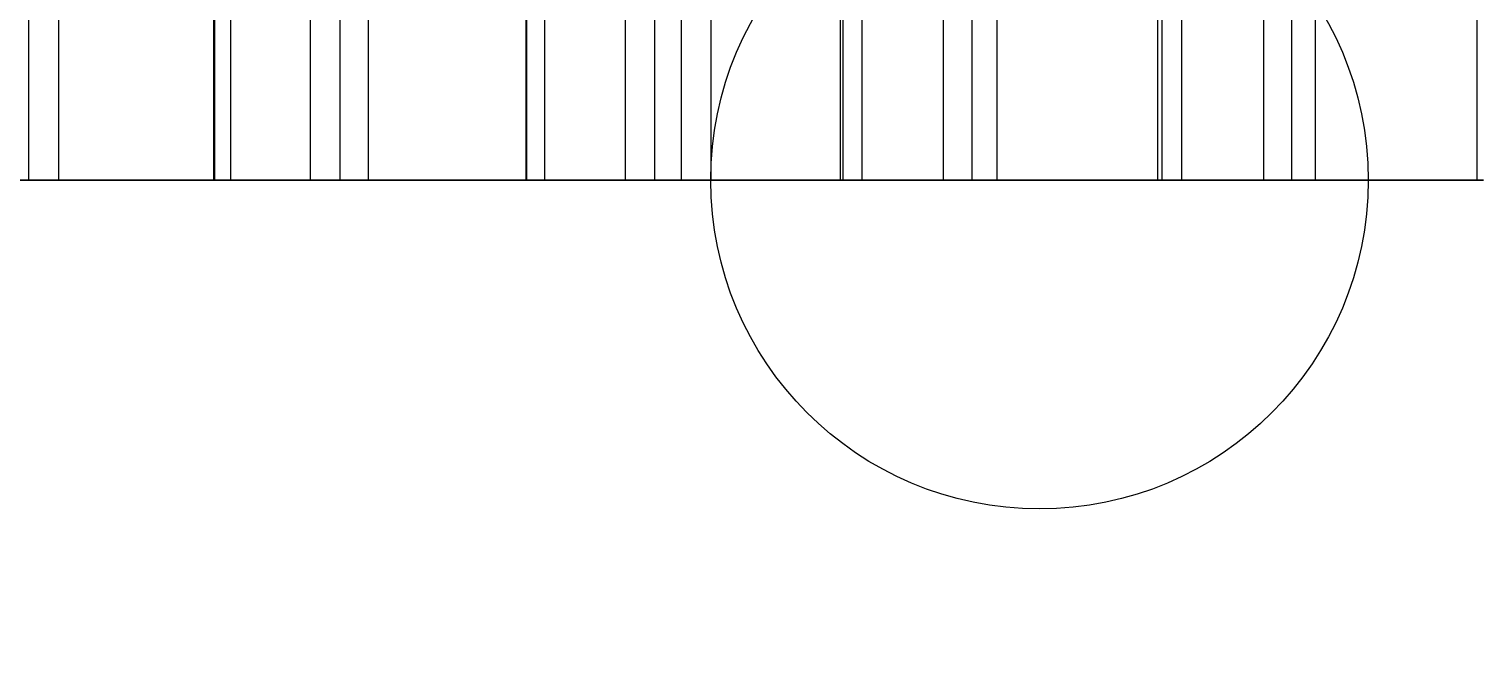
# Model space of a CAD drawing. Extents: x -60 to 60, y 140 to 264.
# Drawn here: x -18.15 to -9.34, y 191.67 to 195.42 of the extents above; entities that cross this region are included whole.
import ezdxf

# ---------------------------------------------------------------- set-up
doc = ezdxf.new("R2010")
doc.units = 0
doc.layers.add('Cut051011', color=7, linetype='CONTINUOUS')

msp = doc.modelspace()

# ---------------------------------------------------------------- linework, layer by layer
at = {"layer": 'Cut051011'}
for p, q in [((-18.1473, 194.5, 546.061), (-18.1473, 197.5, 546.061)), ((-18.1473, 194.5, 546.061), (-18.1473, 197.5, 546.061)), ((-18.1473, 194.5, 653.939), (-18.1473, 197.5, 653.939)), ((-18.1473, 194.5, 653.939), (-18.1473, 197.5, 653.939)), ((-17.9659, 194.5, 546.321), (-17.9659, 197.5, 546.321)), ((-17.9659, 194.5, 546.321), (-17.9659, 197.5, 546.321)), ((-17.9659, 194.5, 653.679), (-17.9659, 197.5, 653.679)), ((-17.9659, 194.5, 653.679), (-17.9659, 197.5, 653.679)), ((-17.0233, 194.5, 545.695), (-17.0233, 197.5, 545.695)), ((-17.0233, 194.5, 545.695), (-17.0233, 197.5, 545.695)), ((-17.0233, 194.5, 654.305), (-17.0233, 197.5, 654.305)), ((-17.0233, 194.5, 654.305), (-17.0233, 197.5, 654.305)), ((-17.017, 194.5, 546.013), (-17.017, 197.5, 546.013)), ((-17.017, 194.5, 546.013), (-17.017, 197.5, 546.013)), ((-17.017, 194.5, 653.987), (-17.017, 197.5, 653.987)), ((-17.017, 194.5, 653.987), (-17.017, 197.5, 653.987)), ((-16.9202, 194.5, 545.525), (-16.9202, 197.5, 545.525)), ((-16.9202, 194.5, 545.525), (-16.9202, 197.5, 545.525)), ((-16.9202, 194.5, 654.475), (-16.9202, 197.5, 654.475)), ((-16.9202, 194.5, 654.475), (-16.9202, 197.5, 654.475)), ((-16.4343, 194.5, 545.377), (-16.4343, 197.5, 545.377)), ((-16.4343, 194.5, 545.377), (-16.4343, 197.5, 545.377)), ((-16.4343, 194.5, 654.623), (-16.4343, 197.5, 654.623)), ((-16.4343, 194.5, 654.623), (-16.4343, 197.5, 654.623)), ((-16.2537, 194.5, 545.46), (-16.2537, 197.5, 545.46)), ((-16.2537, 194.5, 545.46), (-16.2537, 197.5, 545.46)), ((-16.2537, 194.5, 654.54), (-16.2537, 197.5, 654.54)), ((-16.2537, 194.5, 654.54), (-16.2537, 197.5, 654.54)), ((-16.0816, 194.5, 545.727), (-16.0816, 197.5, 545.727)), ((-16.0816, 194.5, 545.727), (-16.0816, 197.5, 545.727)), ((-16.0816, 194.5, 654.273), (-16.0816, 197.5, 654.273)), ((-16.0816, 194.5, 654.273), (-16.0816, 197.5, 654.273)), ((-15.1225, 194.5, 545.452), (-15.1225, 197.5, 545.452)), ((-15.1225, 194.5, 545.452), (-15.1225, 197.5, 545.452)), ((-15.1225, 194.5, 654.548), (-15.1225, 197.5, 654.548)), ((-15.1225, 194.5, 654.548), (-15.1225, 197.5, 654.548)), ((-15.1177, 194.5, 545.134), (-15.1177, 197.5, 545.134)), ((-15.1177, 194.5, 545.134), (-15.1177, 197.5, 545.134)), ((-15.1177, 194.5, 654.866), (-15.1177, 197.5, 654.866)), ((-15.1177, 194.5, 654.866), (-15.1177, 197.5, 654.866)), ((-15.0088, 194.5, 544.968), (-15.0088, 197.5, 544.968)), ((-15.0088, 194.5, 544.968), (-15.0088, 197.5, 544.968)), ((-15.0088, 194.5, 655.032), (-15.0088, 197.5, 655.032)), ((-15.0088, 194.5, 655.032), (-15.0088, 197.5, 655.032)), ((-14.5179, 194.5, 544.837), (-14.5179, 197.5, 544.837)), ((-14.5179, 194.5, 544.837), (-14.5179, 197.5, 544.837)), ((-14.5179, 194.5, 655.163), (-14.5179, 197.5, 655.163)), ((-14.5179, 194.5, 655.163), (-14.5179, 197.5, 655.163)), ((-14.3404, 194.5, 544.926), (-14.3404, 197.5, 544.926)), ((-14.3404, 194.5, 544.926), (-14.3404, 197.5, 544.926)), ((-14.3404, 194.5, 655.074), (-14.3404, 197.5, 655.074)), ((-14.3404, 194.5, 655.074), (-14.3404, 197.5, 655.074)), ((-14.1777, 194.5, 545.198), (-14.1777, 197.5, 545.198)), ((-14.1777, 194.5, 545.198), (-14.1777, 197.5, 545.198)), ((-14.1777, 194.5, 654.802), (-14.1777, 197.5, 654.802)), ((-14.1777, 194.5, 654.802), (-14.1777, 197.5, 654.802)), ((-14, 197.5, 600), (-14, 194.5, 600)), ((-14, 197.5, 600), (-14, 194.5, 600)), ((-13.2096, 194.5, 544.957), (-13.2096, 197.5, 544.957)), ((-13.2096, 194.5, 544.957), (-13.2096, 197.5, 544.957)), ((-13.2096, 194.5, 655.043), (-13.2096, 197.5, 655.043)), ((-13.2096, 194.5, 655.043), (-13.2096, 197.5, 655.043)), ((-13.1937, 194.5, 544.64), (-13.1937, 197.5, 544.64)), ((-13.1937, 194.5, 544.64), (-13.1937, 197.5, 544.64)), ((-13.1937, 194.5, 655.36), (-13.1937, 197.5, 655.36)), ((-13.1937, 194.5, 655.36), (-13.1937, 197.5, 655.36)), ((-13.079, 194.5, 544.478), (-13.079, 197.5, 544.478)), ((-13.079, 194.5, 544.478), (-13.079, 197.5, 544.478)), ((-13.079, 194.5, 655.522), (-13.079, 197.5, 655.522)), ((-13.079, 194.5, 655.522), (-13.079, 197.5, 655.522)), ((-12.5839, 194.5, 544.364), (-12.5839, 197.5, 544.364)), ((-12.5839, 194.5, 544.364), (-12.5839, 197.5, 544.364)), ((-12.5839, 194.5, 655.636), (-12.5839, 197.5, 655.636)), ((-12.5839, 194.5, 655.636), (-12.5839, 197.5, 655.636)), ((-12.4097, 194.5, 544.459), (-12.4097, 197.5, 544.459)), ((-12.4097, 194.5, 544.459), (-12.4097, 197.5, 544.459)), ((-12.4097, 194.5, 655.541), (-12.4097, 197.5, 655.541)), ((-12.4097, 194.5, 655.541), (-12.4097, 197.5, 655.541)), ((-12.2565, 194.5, 544.737), (-12.2565, 197.5, 544.737)), ((-12.2565, 194.5, 544.737), (-12.2565, 197.5, 544.737)), ((-12.2565, 194.5, 655.263), (-12.2565, 197.5, 655.263)), ((-12.2565, 194.5, 655.263), (-12.2565, 197.5, 655.263)), ((-11.2806, 194.5, 544.53), (-11.2806, 197.5, 544.53)), ((-11.2806, 194.5, 544.53), (-11.2806, 197.5, 544.53)), ((-11.2806, 194.5, 655.47), (-11.2806, 197.5, 655.47)), ((-11.2806, 194.5, 655.47), (-11.2806, 197.5, 655.47)), ((-11.2537, 194.5, 544.214), (-11.2537, 197.5, 544.214)), ((-11.2537, 194.5, 544.214), (-11.2537, 197.5, 544.214)), ((-11.2537, 194.5, 655.786), (-11.2537, 197.5, 655.786)), ((-11.2537, 194.5, 655.786), (-11.2537, 197.5, 655.786)), ((-11.1334, 194.5, 544.055), (-11.1334, 197.5, 544.055)), ((-11.1334, 194.5, 544.055), (-11.1334, 197.5, 544.055)), ((-11.1334, 194.5, 655.945), (-11.1334, 197.5, 655.945)), ((-11.1334, 194.5, 655.945), (-11.1334, 197.5, 655.945)), ((-10.6346, 194.5, 543.958), (-10.6346, 197.5, 543.958)), ((-10.6346, 194.5, 543.958), (-10.6346, 197.5, 543.958)), ((-10.6346, 194.5, 656.042), (-10.6346, 197.5, 656.042)), ((-10.6346, 194.5, 656.042), (-10.6346, 197.5, 656.042)), ((-10.4637, 194.5, 544.06), (-10.4637, 197.5, 544.06)), ((-10.4637, 194.5, 544.06), (-10.4637, 197.5, 544.06)), ((-10.4637, 194.5, 655.94), (-10.4637, 197.5, 655.94)), ((-10.4637, 194.5, 655.94), (-10.4637, 197.5, 655.94)), ((-10.3204, 194.5, 544.343), (-10.3204, 197.5, 544.343)), ((-10.3204, 194.5, 544.343), (-10.3204, 197.5, 544.343)), ((-10.3204, 194.5, 655.657), (-10.3204, 197.5, 655.657)), ((-10.3204, 194.5, 655.657), (-10.3204, 197.5, 655.657)), ((-9.33781, 194.5, 544.17), (-9.33781, 197.5, 544.17)), ((-9.33781, 194.5, 544.17), (-9.33781, 197.5, 544.17)), ((-9.33781, 194.5, 655.83), (-9.33781, 197.5, 655.83)), ((-9.33781, 194.5, 655.83), (-9.33781, 197.5, 655.83))]:
    msp.add_line(p, q, dxfattribs=at)
for centre, radius in [((0, 203.5), 60), ((0, 203.5), 60), ((0, 200.5), 60), ((0, 200.5), 60), ((-12, 194.5), 2), ((-12, 194.5), 2)]:
    msp.add_circle(centre, radius, dxfattribs=at)
for points, degree, knots in [([(-18.1473, 194.5, 546.061), (-18.1698, 194.5, 546.013), (-18.2243, 194.5, 545.987), (-18.2804, 194.5, 545.966), (-18.3306, 194.5, 545.984)], 2, [0, 0, 0, 0.724386, 0.724386, 1.44877, 1.44877, 1.44877]), ([(-18.3306, 194.5, 654.016), (-18.2804, 194.5, 654.034), (-18.2243, 194.5, 654.013), (-18.1698, 194.5, 653.987), (-18.1473, 194.5, 653.939)], 2, [0, 0, 0, 0.724386, 0.724386, 1.44877, 1.44877, 1.44877]), ([(-18.1473, 194.5, 546.061), (-18.1698, 194.5, 546.013), (-18.2243, 194.5, 545.987), (-18.2804, 194.5, 545.966), (-18.3306, 194.5, 545.984)], 2, [0, 0, 0, 0.724386, 0.724386, 1.44877, 1.44877, 1.44877]), ([(-18.3306, 194.5, 654.016), (-18.2804, 194.5, 654.034), (-18.2243, 194.5, 654.013), (-18.1698, 194.5, 653.987), (-18.1473, 194.5, 653.939)], 2, [0, 0, 0, 0.724386, 0.724386, 1.44877, 1.44877, 1.44877]), ([(-17.017, 194.5, 546.013), (-17.0283, 194.5, 546.095), (-17.0609, 194.5, 546.188), (-17.1251, 194.5, 546.272), (-17.1883, 194.5, 546.356), (-17.2846, 194.5, 546.428), (-17.3951, 194.5, 546.463), (-17.5053, 194.5, 546.5), (-17.6256, 194.5, 546.498), (-17.7262, 194.5, 546.467), (-17.8275, 194.5, 546.437), (-17.9086, 194.5, 546.381), (-17.9659, 194.5, 546.321)], 3, [0, 0, 0, 0, 0.558599, 0.558599, 0.558599, 1.1172, 1.1172, 1.1172, 1.6758, 1.6758, 1.6758, 2.2344, 2.2344, 2.2344, 2.2344]), ([(-17.9659, 194.5, 653.679), (-17.9086, 194.5, 653.619), (-17.8275, 194.5, 653.563), (-17.7262, 194.5, 653.533), (-17.6256, 194.5, 653.502), (-17.5053, 194.5, 653.5), (-17.3951, 194.5, 653.537), (-17.2846, 194.5, 653.572), (-17.1883, 194.5, 653.644), (-17.1251, 194.5, 653.728), (-17.0609, 194.5, 653.812), (-17.0283, 194.5, 653.905), (-17.017, 194.5, 653.987)], 3, [0, 0, 0, 0, 0.558599, 0.558599, 0.558599, 1.1172, 1.1172, 1.1172, 1.6758, 1.6758, 1.6758, 2.2344, 2.2344, 2.2344, 2.2344]), ([(-17.017, 194.5, 546.013), (-17.0283, 194.5, 546.095), (-17.0609, 194.5, 546.188), (-17.1251, 194.5, 546.272), (-17.1883, 194.5, 546.356), (-17.2846, 194.5, 546.428), (-17.3951, 194.5, 546.463), (-17.5053, 194.5, 546.5), (-17.6256, 194.5, 546.498), (-17.7262, 194.5, 546.467), (-17.8275, 194.5, 546.437), (-17.9086, 194.5, 546.381), (-17.9659, 194.5, 546.321)], 3, [0, 0, 0, 0, 0.558599, 0.558599, 0.558599, 1.1172, 1.1172, 1.1172, 1.6758, 1.6758, 1.6758, 2.2344, 2.2344, 2.2344, 2.2344]), ([(-17.9659, 194.5, 653.679), (-17.9086, 194.5, 653.619), (-17.8275, 194.5, 653.563), (-17.7262, 194.5, 653.533), (-17.6256, 194.5, 653.502), (-17.5053, 194.5, 653.5), (-17.3951, 194.5, 653.537), (-17.2846, 194.5, 653.572), (-17.1883, 194.5, 653.644), (-17.1251, 194.5, 653.728), (-17.0609, 194.5, 653.812), (-17.0283, 194.5, 653.905), (-17.017, 194.5, 653.987)], 3, [0, 0, 0, 0, 0.558599, 0.558599, 0.558599, 1.1172, 1.1172, 1.1172, 1.6758, 1.6758, 1.6758, 2.2344, 2.2344, 2.2344, 2.2344]), ([(-16.9202, 194.5, 545.525), (-16.9711, 194.5, 545.541), (-17.004, 194.5, 545.591), (-17.0333, 194.5, 545.643), (-17.0233, 194.5, 545.695)], 2, [0, 0, 0, 0.724386, 0.724386, 1.44877, 1.44877, 1.44877]), ([(-17.0233, 194.5, 654.305), (-17.0333, 194.5, 654.357), (-17.004, 194.5, 654.409), (-16.9711, 194.5, 654.459), (-16.9202, 194.5, 654.475)], 2, [0, 0, 0, 0.724386, 0.724386, 1.44877, 1.44877, 1.44877]), ([(-16.9202, 194.5, 545.525), (-16.9711, 194.5, 545.541), (-17.004, 194.5, 545.591), (-17.0333, 194.5, 545.643), (-17.0233, 194.5, 545.695)], 2, [0, 0, 0, 0.724386, 0.724386, 1.44877, 1.44877, 1.44877]), ([(-17.0233, 194.5, 654.305), (-17.0333, 194.5, 654.357), (-17.004, 194.5, 654.409), (-16.9711, 194.5, 654.459), (-16.9202, 194.5, 654.475)], 2, [0, 0, 0, 0.724386, 0.724386, 1.44877, 1.44877, 1.44877]), ([(-16.2537, 194.5, 545.46), (-16.2746, 194.5, 545.411), (-16.3282, 194.5, 545.384), (-16.3835, 194.5, 545.361), (-16.4343, 194.5, 545.377)], 2, [0, 0, 0, 0.724386, 0.724386, 1.44877, 1.44877, 1.44877]), ([(-16.4343, 194.5, 654.623), (-16.3835, 194.5, 654.639), (-16.3282, 194.5, 654.616), (-16.2746, 194.5, 654.589), (-16.2537, 194.5, 654.54)], 2, [0, 0, 0, 0.724386, 0.724386, 1.44877, 1.44877, 1.44877]), ([(-16.2537, 194.5, 545.46), (-16.2746, 194.5, 545.411), (-16.3282, 194.5, 545.384), (-16.3835, 194.5, 545.361), (-16.4343, 194.5, 545.377)], 2, [0, 0, 0, 0.724386, 0.724386, 1.44877, 1.44877, 1.44877]), ([(-16.4343, 194.5, 654.623), (-16.3835, 194.5, 654.639), (-16.3282, 194.5, 654.616), (-16.2746, 194.5, 654.589), (-16.2537, 194.5, 654.54)], 2, [0, 0, 0, 0.724386, 0.724386, 1.44877, 1.44877, 1.44877]), ([(-15.1225, 194.5, 545.452), (-15.1367, 194.5, 545.533), (-15.1725, 194.5, 545.625), (-15.2396, 194.5, 545.707), (-15.3057, 194.5, 545.789), (-15.4044, 194.5, 545.857), (-15.5161, 194.5, 545.889), (-15.6275, 194.5, 545.921), (-15.7477, 194.5, 545.915), (-15.8471, 194.5, 545.881), (-15.9473, 194.5, 545.847), (-16.0264, 194.5, 545.788), (-16.0816, 194.5, 545.727)], 3, [0, 0, 0, 0, 0.558599, 0.558599, 0.558599, 1.1172, 1.1172, 1.1172, 1.6758, 1.6758, 1.6758, 2.2344, 2.2344, 2.2344, 2.2344]), ([(-16.0816, 194.5, 654.273), (-16.0264, 194.5, 654.212), (-15.9473, 194.5, 654.153), (-15.8471, 194.5, 654.119), (-15.7477, 194.5, 654.085), (-15.6275, 194.5, 654.079), (-15.5161, 194.5, 654.111), (-15.4044, 194.5, 654.143), (-15.3057, 194.5, 654.211), (-15.2396, 194.5, 654.293), (-15.1725, 194.5, 654.375), (-15.1367, 194.5, 654.467), (-15.1225, 194.5, 654.548)], 3, [0, 0, 0, 0, 0.558599, 0.558599, 0.558599, 1.1172, 1.1172, 1.1172, 1.6758, 1.6758, 1.6758, 2.2344, 2.2344, 2.2344, 2.2344]), ([(-15.1225, 194.5, 545.452), (-15.1367, 194.5, 545.533), (-15.1725, 194.5, 545.625), (-15.2396, 194.5, 545.707), (-15.3057, 194.5, 545.789), (-15.4044, 194.5, 545.857), (-15.5161, 194.5, 545.889), (-15.6275, 194.5, 545.921), (-15.7477, 194.5, 545.915), (-15.8471, 194.5, 545.881), (-15.9473, 194.5, 545.847), (-16.0264, 194.5, 545.788), (-16.0816, 194.5, 545.727)], 3, [0, 0, 0, 0, 0.558599, 0.558599, 0.558599, 1.1172, 1.1172, 1.1172, 1.6758, 1.6758, 1.6758, 2.2344, 2.2344, 2.2344, 2.2344]), ([(-16.0816, 194.5, 654.273), (-16.0264, 194.5, 654.212), (-15.9473, 194.5, 654.153), (-15.8471, 194.5, 654.119), (-15.7477, 194.5, 654.085), (-15.6275, 194.5, 654.079), (-15.5161, 194.5, 654.111), (-15.4044, 194.5, 654.143), (-15.3057, 194.5, 654.211), (-15.2396, 194.5, 654.293), (-15.1725, 194.5, 654.375), (-15.1367, 194.5, 654.467), (-15.1225, 194.5, 654.548)], 3, [0, 0, 0, 0, 0.558599, 0.558599, 0.558599, 1.1172, 1.1172, 1.1172, 1.6758, 1.6758, 1.6758, 2.2344, 2.2344, 2.2344, 2.2344]), ([(-15.0088, 194.5, 544.968), (-15.0602, 194.5, 544.982), (-15.0947, 194.5, 545.031), (-15.1259, 194.5, 545.082), (-15.1177, 194.5, 545.134)], 2, [0, 0, 0, 0.724386, 0.724386, 1.44877, 1.44877, 1.44877]), ([(-15.1177, 194.5, 654.866), (-15.1259, 194.5, 654.918), (-15.0947, 194.5, 654.969), (-15.0602, 194.5, 655.018), (-15.0088, 194.5, 655.032)], 2, [0, 0, 0, 0.724386, 0.724386, 1.44877, 1.44877, 1.44877]), ([(-15.0088, 194.5, 544.968), (-15.0602, 194.5, 544.982), (-15.0947, 194.5, 545.031), (-15.1259, 194.5, 545.082), (-15.1177, 194.5, 545.134)], 2, [0, 0, 0, 0.724386, 0.724386, 1.44877, 1.44877, 1.44877]), ([(-15.1177, 194.5, 654.866), (-15.1259, 194.5, 654.918), (-15.0947, 194.5, 654.969), (-15.0602, 194.5, 655.018), (-15.0088, 194.5, 655.032)], 2, [0, 0, 0, 0.724386, 0.724386, 1.44877, 1.44877, 1.44877]), ([(-14.3404, 194.5, 544.926), (-14.3596, 194.5, 544.877), (-14.4122, 194.5, 544.848), (-14.4667, 194.5, 544.823), (-14.5179, 194.5, 544.837)], 2, [0, 0, 0, 0.724386, 0.724386, 1.44877, 1.44877, 1.44877]), ([(-14.5179, 194.5, 655.163), (-14.4667, 194.5, 655.177), (-14.4122, 194.5, 655.152), (-14.3596, 194.5, 655.123), (-14.3404, 194.5, 655.074)], 2, [0, 0, 0, 0.724386, 0.724386, 1.44877, 1.44877, 1.44877]), ([(-14.3404, 194.5, 544.926), (-14.3596, 194.5, 544.877), (-14.4122, 194.5, 544.848), (-14.4667, 194.5, 544.823), (-14.5179, 194.5, 544.837)], 2, [0, 0, 0, 0.724386, 0.724386, 1.44877, 1.44877, 1.44877]), ([(-14.5179, 194.5, 655.163), (-14.4667, 194.5, 655.177), (-14.4122, 194.5, 655.152), (-14.3596, 194.5, 655.123), (-14.3404, 194.5, 655.074)], 2, [0, 0, 0, 0.724386, 0.724386, 1.44877, 1.44877, 1.44877]), ([(-13.2096, 194.5, 544.957), (-13.2266, 194.5, 545.038), (-13.2656, 194.5, 545.129), (-13.3355, 194.5, 545.208), (-13.4044, 194.5, 545.287), (-13.5055, 194.5, 545.353), (-13.6182, 194.5, 545.38), (-13.7307, 194.5, 545.409), (-13.8506, 194.5, 545.399), (-13.9487, 194.5, 545.361), (-14.0477, 194.5, 545.324), (-14.1247, 194.5, 545.262), (-14.1777, 194.5, 545.198)], 3, [0, 0, 0, 0, 0.558599, 0.558599, 0.558599, 1.1172, 1.1172, 1.1172, 1.6758, 1.6758, 1.6758, 2.2344, 2.2344, 2.2344, 2.2344]), ([(-14.1777, 194.5, 654.802), (-14.1247, 194.5, 654.738), (-14.0477, 194.5, 654.676), (-13.9487, 194.5, 654.639), (-13.8506, 194.5, 654.601), (-13.7307, 194.5, 654.591), (-13.6182, 194.5, 654.62), (-13.5055, 194.5, 654.647), (-13.4044, 194.5, 654.713), (-13.3355, 194.5, 654.792), (-13.2656, 194.5, 654.871), (-13.2266, 194.5, 654.962), (-13.2096, 194.5, 655.043)], 3, [0, 0, 0, 0, 0.558599, 0.558599, 0.558599, 1.1172, 1.1172, 1.1172, 1.6758, 1.6758, 1.6758, 2.2344, 2.2344, 2.2344, 2.2344]), ([(-13.2096, 194.5, 544.957), (-13.2266, 194.5, 545.038), (-13.2656, 194.5, 545.129), (-13.3355, 194.5, 545.208), (-13.4044, 194.5, 545.287), (-13.5055, 194.5, 545.353), (-13.6182, 194.5, 545.38), (-13.7307, 194.5, 545.409), (-13.8506, 194.5, 545.399), (-13.9487, 194.5, 545.361), (-14.0477, 194.5, 545.324), (-14.1247, 194.5, 545.262), (-14.1777, 194.5, 545.198)], 3, [0, 0, 0, 0, 0.558599, 0.558599, 0.558599, 1.1172, 1.1172, 1.1172, 1.6758, 1.6758, 1.6758, 2.2344, 2.2344, 2.2344, 2.2344]), ([(-14.1777, 194.5, 654.802), (-14.1247, 194.5, 654.738), (-14.0477, 194.5, 654.676), (-13.9487, 194.5, 654.639), (-13.8506, 194.5, 654.601), (-13.7307, 194.5, 654.591), (-13.6182, 194.5, 654.62), (-13.5055, 194.5, 654.647), (-13.4044, 194.5, 654.713), (-13.3355, 194.5, 654.792), (-13.2656, 194.5, 654.871), (-13.2266, 194.5, 654.962), (-13.2096, 194.5, 655.043)], 3, [0, 0, 0, 0, 0.558599, 0.558599, 0.558599, 1.1172, 1.1172, 1.1172, 1.6758, 1.6758, 1.6758, 2.2344, 2.2344, 2.2344, 2.2344]), ([(-13.079, 194.5, 544.478), (-13.1309, 194.5, 544.49), (-13.1671, 194.5, 544.537), (-13.2001, 194.5, 544.587), (-13.1937, 194.5, 544.64)], 2, [0, 0, 0, 0.724386, 0.724386, 1.44877, 1.44877, 1.44877]), ([(-13.1937, 194.5, 655.36), (-13.2001, 194.5, 655.413), (-13.1671, 194.5, 655.463), (-13.1309, 194.5, 655.51), (-13.079, 194.5, 655.522)], 2, [0, 0, 0, 0.724386, 0.724386, 1.44877, 1.44877, 1.44877]), ([(-13.079, 194.5, 544.478), (-13.1309, 194.5, 544.49), (-13.1671, 194.5, 544.537), (-13.2001, 194.5, 544.587), (-13.1937, 194.5, 544.64)], 2, [0, 0, 0, 0.724386, 0.724386, 1.44877, 1.44877, 1.44877]), ([(-13.1937, 194.5, 655.36), (-13.2001, 194.5, 655.413), (-13.1671, 194.5, 655.463), (-13.1309, 194.5, 655.51), (-13.079, 194.5, 655.522)], 2, [0, 0, 0, 0.724386, 0.724386, 1.44877, 1.44877, 1.44877]), ([(-12.4097, 194.5, 544.459), (-12.4271, 194.5, 544.409), (-12.4787, 194.5, 544.378), (-12.5322, 194.5, 544.351), (-12.5839, 194.5, 544.364)], 2, [0, 0, 0, 0.724386, 0.724386, 1.44877, 1.44877, 1.44877]), ([(-12.5839, 194.5, 655.636), (-12.5322, 194.5, 655.649), (-12.4787, 194.5, 655.622), (-12.4271, 194.5, 655.591), (-12.4097, 194.5, 655.541)], 2, [0, 0, 0, 0.724386, 0.724386, 1.44877, 1.44877, 1.44877]), ([(-12.4097, 194.5, 544.459), (-12.4271, 194.5, 544.409), (-12.4787, 194.5, 544.378), (-12.5322, 194.5, 544.351), (-12.5839, 194.5, 544.364)], 2, [0, 0, 0, 0.724386, 0.724386, 1.44877, 1.44877, 1.44877]), ([(-12.5839, 194.5, 655.636), (-12.5322, 194.5, 655.649), (-12.4787, 194.5, 655.622), (-12.4271, 194.5, 655.591), (-12.4097, 194.5, 655.541)], 2, [0, 0, 0, 0.724386, 0.724386, 1.44877, 1.44877, 1.44877]), ([(-11.2806, 194.5, 544.53), (-11.3004, 194.5, 544.61), (-11.3426, 194.5, 544.699), (-11.4151, 194.5, 544.776), (-11.4868, 194.5, 544.853), (-11.5901, 194.5, 544.915), (-11.7037, 194.5, 544.938), (-11.8171, 194.5, 544.963), (-11.9366, 194.5, 544.949), (-12.0334, 194.5, 544.907), (-12.131, 194.5, 544.867), (-12.2057, 194.5, 544.802), (-12.2565, 194.5, 544.737)], 3, [0, 0, 0, 0, 0.558599, 0.558599, 0.558599, 1.1172, 1.1172, 1.1172, 1.6758, 1.6758, 1.6758, 2.2344, 2.2344, 2.2344, 2.2344]), ([(-12.2565, 194.5, 655.263), (-12.2057, 194.5, 655.198), (-12.131, 194.5, 655.133), (-12.0334, 194.5, 655.093), (-11.9366, 194.5, 655.051), (-11.8171, 194.5, 655.037), (-11.7037, 194.5, 655.062), (-11.5901, 194.5, 655.085), (-11.4868, 194.5, 655.147), (-11.4151, 194.5, 655.224), (-11.3426, 194.5, 655.301), (-11.3004, 194.5, 655.39), (-11.2806, 194.5, 655.47)], 3, [0, 0, 0, 0, 0.558599, 0.558599, 0.558599, 1.1172, 1.1172, 1.1172, 1.6758, 1.6758, 1.6758, 2.2344, 2.2344, 2.2344, 2.2344]), ([(-11.2806, 194.5, 544.53), (-11.3004, 194.5, 544.61), (-11.3426, 194.5, 544.699), (-11.4151, 194.5, 544.776), (-11.4868, 194.5, 544.853), (-11.5901, 194.5, 544.915), (-11.7037, 194.5, 544.938), (-11.8171, 194.5, 544.963), (-11.9366, 194.5, 544.949), (-12.0334, 194.5, 544.907), (-12.131, 194.5, 544.867), (-12.2057, 194.5, 544.802), (-12.2565, 194.5, 544.737)], 3, [0, 0, 0, 0, 0.558599, 0.558599, 0.558599, 1.1172, 1.1172, 1.1172, 1.6758, 1.6758, 1.6758, 2.2344, 2.2344, 2.2344, 2.2344]), ([(-12.2565, 194.5, 655.263), (-12.2057, 194.5, 655.198), (-12.131, 194.5, 655.133), (-12.0334, 194.5, 655.093), (-11.9366, 194.5, 655.051), (-11.8171, 194.5, 655.037), (-11.7037, 194.5, 655.062), (-11.5901, 194.5, 655.085), (-11.4868, 194.5, 655.147), (-11.4151, 194.5, 655.224), (-11.3426, 194.5, 655.301), (-11.3004, 194.5, 655.39), (-11.2806, 194.5, 655.47)], 3, [0, 0, 0, 0, 0.558599, 0.558599, 0.558599, 1.1172, 1.1172, 1.1172, 1.6758, 1.6758, 1.6758, 2.2344, 2.2344, 2.2344, 2.2344]), ([(-11.1334, 194.5, 544.055), (-11.1856, 194.5, 544.065), (-11.2235, 194.5, 544.112), (-11.2582, 194.5, 544.161), (-11.2537, 194.5, 544.214)], 2, [0, 0, 0, 0.724386, 0.724386, 1.44877, 1.44877, 1.44877]), ([(-11.2537, 194.5, 655.786), (-11.2582, 194.5, 655.839), (-11.2235, 194.5, 655.888), (-11.1856, 194.5, 655.935), (-11.1334, 194.5, 655.945)], 2, [0, 0, 0, 0.724386, 0.724386, 1.44877, 1.44877, 1.44877]), ([(-11.1334, 194.5, 544.055), (-11.1856, 194.5, 544.065), (-11.2235, 194.5, 544.112), (-11.2582, 194.5, 544.161), (-11.2537, 194.5, 544.214)], 2, [0, 0, 0, 0.724386, 0.724386, 1.44877, 1.44877, 1.44877]), ([(-11.2537, 194.5, 655.786), (-11.2582, 194.5, 655.839), (-11.2235, 194.5, 655.888), (-11.1856, 194.5, 655.935), (-11.1334, 194.5, 655.945)], 2, [0, 0, 0, 0.724386, 0.724386, 1.44877, 1.44877, 1.44877]), ([(-10.4637, 194.5, 544.06), (-10.4794, 194.5, 544.009), (-10.5299, 194.5, 543.977), (-10.5825, 194.5, 543.948), (-10.6346, 194.5, 543.958)], 2, [0, 0, 0, 0.724386, 0.724386, 1.44877, 1.44877, 1.44877]), ([(-10.6346, 194.5, 656.042), (-10.5825, 194.5, 656.052), (-10.5299, 194.5, 656.023), (-10.4794, 194.5, 655.991), (-10.4637, 194.5, 655.94)], 2, [0, 0, 0, 0.724386, 0.724386, 1.44877, 1.44877, 1.44877]), ([(-10.4637, 194.5, 544.06), (-10.4794, 194.5, 544.009), (-10.5299, 194.5, 543.977), (-10.5825, 194.5, 543.948), (-10.6346, 194.5, 543.958)], 2, [0, 0, 0, 0.724386, 0.724386, 1.44877, 1.44877, 1.44877]), ([(-10.6346, 194.5, 656.042), (-10.5825, 194.5, 656.052), (-10.5299, 194.5, 656.023), (-10.4794, 194.5, 655.991), (-10.4637, 194.5, 655.94)], 2, [0, 0, 0, 0.724386, 0.724386, 1.44877, 1.44877, 1.44877]), ([(-9.33781, 194.5, 544.17), (-9.36044, 194.5, 544.249), (-9.40567, 194.5, 544.337), (-9.4809, 194.5, 544.411), (-9.55518, 194.5, 544.486), (-9.66059, 194.5, 544.544), (-9.77496, 194.5, 544.563), (-9.88915, 194.5, 544.584), (-10.0081, 194.5, 544.566), (-10.1033, 194.5, 544.521), (-10.1995, 194.5, 544.477), (-10.2719, 194.5, 544.41), (-10.3204, 194.5, 544.343)], 3, [0, 0, 0, 0, 0.558599, 0.558599, 0.558599, 1.1172, 1.1172, 1.1172, 1.6758, 1.6758, 1.6758, 2.2344, 2.2344, 2.2344, 2.2344]), ([(-10.3204, 194.5, 655.657), (-10.2719, 194.5, 655.59), (-10.1995, 194.5, 655.523), (-10.1033, 194.5, 655.479), (-10.0081, 194.5, 655.434), (-9.88915, 194.5, 655.416), (-9.77496, 194.5, 655.437), (-9.66059, 194.5, 655.456), (-9.55518, 194.5, 655.514), (-9.4809, 194.5, 655.589), (-9.40567, 194.5, 655.663), (-9.36044, 194.5, 655.751), (-9.33781, 194.5, 655.83)], 3, [0, 0, 0, 0, 0.558599, 0.558599, 0.558599, 1.1172, 1.1172, 1.1172, 1.6758, 1.6758, 1.6758, 2.2344, 2.2344, 2.2344, 2.2344]), ([(-9.33781, 194.5, 544.17), (-9.36044, 194.5, 544.249), (-9.40567, 194.5, 544.337), (-9.4809, 194.5, 544.411), (-9.55518, 194.5, 544.486), (-9.66059, 194.5, 544.544), (-9.77496, 194.5, 544.563), (-9.88915, 194.5, 544.584), (-10.0081, 194.5, 544.566), (-10.1033, 194.5, 544.521), (-10.1995, 194.5, 544.477), (-10.2719, 194.5, 544.41), (-10.3204, 194.5, 544.343)], 3, [0, 0, 0, 0, 0.558599, 0.558599, 0.558599, 1.1172, 1.1172, 1.1172, 1.6758, 1.6758, 1.6758, 2.2344, 2.2344, 2.2344, 2.2344]), ([(-10.3204, 194.5, 655.657), (-10.2719, 194.5, 655.59), (-10.1995, 194.5, 655.523), (-10.1033, 194.5, 655.479), (-10.0081, 194.5, 655.434), (-9.88915, 194.5, 655.416), (-9.77496, 194.5, 655.437), (-9.66059, 194.5, 655.456), (-9.55518, 194.5, 655.514), (-9.4809, 194.5, 655.589), (-9.40567, 194.5, 655.663), (-9.36044, 194.5, 655.751), (-9.33781, 194.5, 655.83)], 3, [0, 0, 0, 0, 0.558599, 0.558599, 0.558599, 1.1172, 1.1172, 1.1172, 1.6758, 1.6758, 1.6758, 2.2344, 2.2344, 2.2344, 2.2344])]:
    msp.add_open_spline(points, degree=degree, knots=knots, dxfattribs=at)
for points, degree in [([(-17.9659, 194.5, 546.321), (-18.0773, 194.5, 546.205), (-18.1473, 194.5, 546.061)], 2), ([(-18.1473, 194.5, 653.939), (-18.0773, 194.5, 653.795), (-17.9659, 194.5, 653.679)], 2), ([(-17.9659, 194.5, 546.321), (-18.0773, 194.5, 546.205), (-18.1473, 194.5, 546.061)], 2), ([(-18.1473, 194.5, 653.939), (-18.0773, 194.5, 653.795), (-17.9659, 194.5, 653.679)], 2), ([(-17.0233, 194.5, 545.695), (-16.9949, 194.5, 545.854), (-17.017, 194.5, 546.013)], 2), ([(-17.017, 194.5, 653.987), (-16.9949, 194.5, 654.146), (-17.0233, 194.5, 654.305)], 2), ([(-17.0233, 194.5, 545.695), (-16.9949, 194.5, 545.854), (-17.017, 194.5, 546.013)], 2), ([(-17.017, 194.5, 653.987), (-16.9949, 194.5, 654.146), (-17.0233, 194.5, 654.305)], 2), ([(-16.4343, 194.5, 545.377), (-16.9202, 194.5, 545.525)], 1), ([(-16.9202, 194.5, 654.475), (-16.4343, 194.5, 654.623)], 1), ([(-16.4343, 194.5, 545.377), (-16.9202, 194.5, 545.525)], 1), ([(-16.9202, 194.5, 654.475), (-16.4343, 194.5, 654.623)], 1), ([(-16.0816, 194.5, 545.727), (-16.1889, 194.5, 545.607), (-16.2537, 194.5, 545.46)], 2), ([(-16.2537, 194.5, 654.54), (-16.1889, 194.5, 654.393), (-16.0816, 194.5, 654.273)], 2), ([(-16.0816, 194.5, 545.727), (-16.1889, 194.5, 545.607), (-16.2537, 194.5, 545.46)], 2), ([(-16.2537, 194.5, 654.54), (-16.1889, 194.5, 654.393), (-16.0816, 194.5, 654.273)], 2), ([(-15.1177, 194.5, 545.134), (-15.0948, 194.5, 545.293), (-15.1225, 194.5, 545.452)], 2), ([(-15.1225, 194.5, 654.548), (-15.0948, 194.5, 654.707), (-15.1177, 194.5, 654.866)], 2), ([(-15.1177, 194.5, 545.134), (-15.0948, 194.5, 545.293), (-15.1225, 194.5, 545.452)], 2), ([(-15.1225, 194.5, 654.548), (-15.0948, 194.5, 654.707), (-15.1177, 194.5, 654.866)], 2), ([(-14.5179, 194.5, 544.837), (-15.0088, 194.5, 544.968)], 1), ([(-15.0088, 194.5, 655.032), (-14.5179, 194.5, 655.163)], 1), ([(-14.5179, 194.5, 544.837), (-15.0088, 194.5, 544.968)], 1), ([(-15.0088, 194.5, 655.032), (-14.5179, 194.5, 655.163)], 1), ([(-14.1777, 194.5, 545.198), (-14.2808, 194.5, 545.075), (-14.3404, 194.5, 544.926)], 2), ([(-14.3404, 194.5, 655.074), (-14.2808, 194.5, 654.925), (-14.1777, 194.5, 654.802)], 2), ([(-14.1777, 194.5, 545.198), (-14.2808, 194.5, 545.075), (-14.3404, 194.5, 544.926)], 2), ([(-14.3404, 194.5, 655.074), (-14.2808, 194.5, 654.925), (-14.1777, 194.5, 654.802)], 2), ([(-13.1937, 194.5, 544.64), (-13.1764, 194.5, 544.8), (-13.2096, 194.5, 544.957)], 2), ([(-13.2096, 194.5, 655.043), (-13.1764, 194.5, 655.2), (-13.1937, 194.5, 655.36)], 2), ([(-13.1937, 194.5, 544.64), (-13.1764, 194.5, 544.8), (-13.2096, 194.5, 544.957)], 2), ([(-13.2096, 194.5, 655.043), (-13.1764, 194.5, 655.2), (-13.1937, 194.5, 655.36)], 2), ([(-12.5839, 194.5, 544.364), (-13.079, 194.5, 544.478)], 1), ([(-13.079, 194.5, 655.522), (-12.5839, 194.5, 655.636)], 1), ([(-12.5839, 194.5, 544.364), (-13.079, 194.5, 544.478)], 1), ([(-13.079, 194.5, 655.522), (-12.5839, 194.5, 655.636)], 1), ([(-12.2565, 194.5, 544.737), (-12.3552, 194.5, 544.61), (-12.4097, 194.5, 544.459)], 2), ([(-12.4097, 194.5, 655.541), (-12.3552, 194.5, 655.39), (-12.2565, 194.5, 655.263)], 2), ([(-12.2565, 194.5, 544.737), (-12.3552, 194.5, 544.61), (-12.4097, 194.5, 544.459)], 2), ([(-12.4097, 194.5, 655.541), (-12.3552, 194.5, 655.39), (-12.2565, 194.5, 655.263)], 2), ([(-11.2537, 194.5, 544.214), (-11.2419, 194.5, 544.374), (-11.2806, 194.5, 544.53)], 2), ([(-11.2806, 194.5, 655.47), (-11.2419, 194.5, 655.626), (-11.2537, 194.5, 655.786)], 2), ([(-11.2537, 194.5, 544.214), (-11.2419, 194.5, 544.374), (-11.2806, 194.5, 544.53)], 2), ([(-11.2806, 194.5, 655.47), (-11.2419, 194.5, 655.626), (-11.2537, 194.5, 655.786)], 2), ([(-10.6346, 194.5, 543.958), (-11.1334, 194.5, 544.055)], 1), ([(-11.1334, 194.5, 655.945), (-10.6346, 194.5, 656.042)], 1), ([(-10.6346, 194.5, 543.958), (-11.1334, 194.5, 544.055)], 1), ([(-11.1334, 194.5, 655.945), (-10.6346, 194.5, 656.042)], 1), ([(-10.3204, 194.5, 544.343), (-10.4146, 194.5, 544.213), (-10.4637, 194.5, 544.06)], 2), ([(-10.4637, 194.5, 655.94), (-10.4146, 194.5, 655.787), (-10.3204, 194.5, 655.657)], 2), ([(-10.3204, 194.5, 544.343), (-10.4146, 194.5, 544.213), (-10.4637, 194.5, 544.06)], 2), ([(-10.4637, 194.5, 655.94), (-10.4146, 194.5, 655.787), (-10.3204, 194.5, 655.657)], 2), ([(-9.2999, 194.5, 543.855), (-9.29374, 194.5, 544.015), (-9.33781, 194.5, 544.17)], 2), ([(-9.33781, 194.5, 655.83), (-9.29374, 194.5, 655.985), (-9.2999, 194.5, 656.145)], 2), ([(-9.2999, 194.5, 543.855), (-9.29374, 194.5, 544.015), (-9.33781, 194.5, 544.17)], 2), ([(-9.33781, 194.5, 655.83), (-9.29374, 194.5, 655.985), (-9.2999, 194.5, 656.145)], 2)]:
    msp.add_open_spline(points, degree=degree, dxfattribs=at)

doc.saveas('drawing.dxf')
